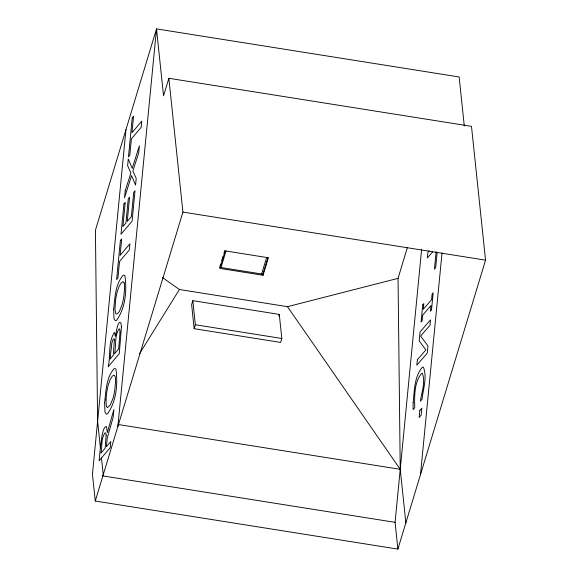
<?xml version="1.0" encoding="UTF-8"?>
<svg xmlns="http://www.w3.org/2000/svg" width="578" height="578" viewBox="0 0 578 578"><rect width="100%" height="100%" fill="white"/><g stroke="black" fill="none" stroke-linecap="round" stroke-linejoin="round"><path stroke-width="0.87" d="M125.968 129.588L92.451 474.271L95.262 501.032L397.888 549.1L485.549 260.158L471.489 126.358L168.855 78.29L163.545 95.803L156.515 28.9L459.142 76.968L464.3 126.026M117.84 426.607L156.515 28.9L95.421 230.282L97.603 421.246L100.384 447.675M397.888 549.1L395.077 522.339L421.615 249.45M420.473 474.675L442.033 252.926M436.144 251.726L434.425 269.16L435.66 267.744L437.149 252.608M95.262 501.032L182.923 212.09L168.855 78.29M192.821 300.668L191.621 304.606L194.157 328.694L280.619 342.429L281.818 338.484L279.282 314.403L192.821 300.668L195.35 324.749L194.157 328.694M219.943 266.487L220.702 263.987M221.714 260.649L222.978 256.48M223.989 253.15L224.748 250.642M220.991 267.527L226.049 250.852M261.624 273.986L266.689 257.304M263.033 275.258L268.351 257.752L225.117 250.881L219.806 268.394L263.033 275.258L262.925 274.189L267.982 257.513M278.806 315.978L279.282 314.403M405.857 522.83L400.236 469.314L398.047 278.35L407.447 247.37M139.457 353.844L179.411 289.513L287.49 306.68L398.047 278.35M429.1 250.838L427.944 252.174L427.373 257.976L432.546 252.008M182.923 212.09L485.549 260.158M219.691 267.325L262.925 274.189M195.35 324.749L281.818 338.484M118.078 424.498L400.236 469.314L287.49 306.68M102.241 475.824L395.077 522.339M162.461 277.563L179.411 289.513M124.169 282.996L123.049 281.616L121.214 282.88L119.205 286.161L117.493 290.864A13.619 2.623 -81 0 0 115.651 299.859L114.943 309.172L115.846 313.883L117.32 313.912L119.364 311.484L122.052 304.909A13.85 2.666 -81 0 0 123.88 295.922L124.508 289.39A13.793 2.652 -81 0 0 124.169 282.996M101.468 458.007L103.231 474.762M114.401 340.11L113.252 355.347L110.044 359.14L111.886 342.812L113.245 339.12L114.025 338.73L114.401 340.11M121.438 326.946L119.292 353.613L108.194 366.77C110.788 355.867 107.891 342.162 114.357 332.523L114.849 333.051C115.614 344.235 116.156 322.82 119.986 322.286L121.004 323.29L121.438 326.946M106.157 435.227L105.16 448.203L100.969 453.166C102.385 446.592 100.825 438.42 105.088 432.77L105.803 433.117L106.157 435.227M105.984 399.897L106.338 406.305L107.472 407.635L110.34 404.896L113.028 398.314A13.85 2.666 -81 0 0 114.856 389.326L115.484 382.802A13.793 2.652 -81 0 0 115.138 376.408L114.018 375.028L112.19 376.292L110.181 379.565L108.469 384.269A13.619 2.623 -81 0 0 106.627 393.271L105.984 399.897M413.133 402.671L413.082 409.621L414.729 407.721C414.455 396.298 414.072 382.78 421.543 373.424L422.323 373.359C425.719 382.015 421.658 392.26 420.408 401.183L422.034 399.304C423.175 388.886 427.402 377.058 423.378 367.095L422.381 367.189C414.209 376.726 414.484 390.75 413.133 402.671M104.611 402.671L104.958 411.991L106.381 414.144L107.421 413.899C116.431 401.609 117.991 383.922 115.932 369.197L115.116 368.533L114.068 368.757C106.099 377.853 106.02 391.227 104.611 402.671M113.635 309.259L113.982 318.586L115.405 320.732L116.445 320.487C125.455 308.197 127.016 290.51 124.956 275.785L124.14 275.128L123.092 275.345C115.123 284.441 115.044 297.822 113.635 309.259M120.029 332.213L118.627 348.975L114.495 353.873C116.38 345.832 114.177 335.796 119.198 328.759L119.819 329.474L120.029 332.213M100.355 447.885L99.113 460.796L110.21 447.647L110.803 441.513L106.388 446.743L107.226 438.102L113.129 417.446L113.895 409.491L107.371 432.582L106.497 426.535L105.052 426.99L104.206 428.305A11.611 2.233 -81 0 0 102.111 435.191L100.355 447.885M120.397 240.462L116.619 279.55L117.934 277.996L119.523 261.523L129.313 249.92L129.906 243.793L120.116 255.389L121.712 238.909L120.397 240.462M123.93 203.889L120.997 234.271L132.095 221.121L135.028 190.733L133.72 192.293L131.372 216.54L127.254 221.425L129.595 197.177L128.287 198.731L125.939 222.978L122.897 226.583L125.245 202.336L123.93 203.889M125.195 190.819L124.508 197.878L131.582 175.596L135.577 185.097L136.22 178.407L132.897 170.936L138.677 152.953L139.363 145.858L132.218 168.4L128.273 158.979L127.622 165.698L130.903 173.053L125.195 190.819M132.246 117.818L128.468 156.905L129.783 155.352L131.372 138.872L141.162 127.276L141.755 121.142L131.965 132.738L133.561 116.265L132.246 117.818M417.352 359.762L416.817 365.18L427.25 353.151L427.951 345.976L420.661 336.056L429.989 325.298L430.523 319.88L420.09 331.902L419.209 340.897L425.87 349.936L417.352 359.762M422.756 304.808L421.066 322.033L422.128 320.804L422.691 315.097L430.993 305.524L430.429 311.231L431.499 310.003L433.189 292.786L432.127 294.014L431.564 299.722L423.262 309.295L423.826 303.58L422.756 304.808M419.83 410.488L419.144 417.489L421.138 415.185L421.832 408.191L419.83 410.488"/></g></svg>
